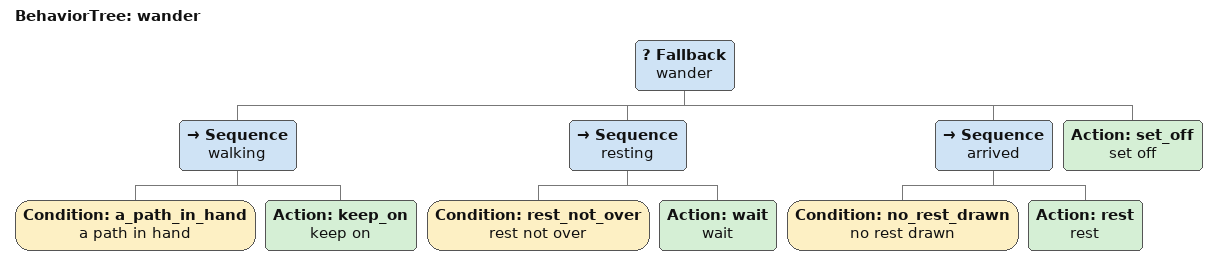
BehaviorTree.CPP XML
<root BTCPP_format="4" main_tree_to_execute="wander">
  <BehaviorTree ID="wander">
    <Fallback name="wander">
      <Sequence name="walking">
        <Condition ID="a_path_in_hand" name="a path in hand" />
        <Action ID="keep_on" name="keep on" />
      </Sequence>
      <Sequence name="resting">
        <Condition ID="rest_not_over" name="rest not over" />
        <Action ID="wait" name="wait" />
      </Sequence>
      <Sequence name="arrived">
        <Condition ID="no_rest_drawn" name="no rest drawn" />
        <Action ID="rest" name="rest" />
      </Sequence>
      <Action ID="set_off" name="set off" />
    </Fallback>
  </BehaviorTree>
</root>
